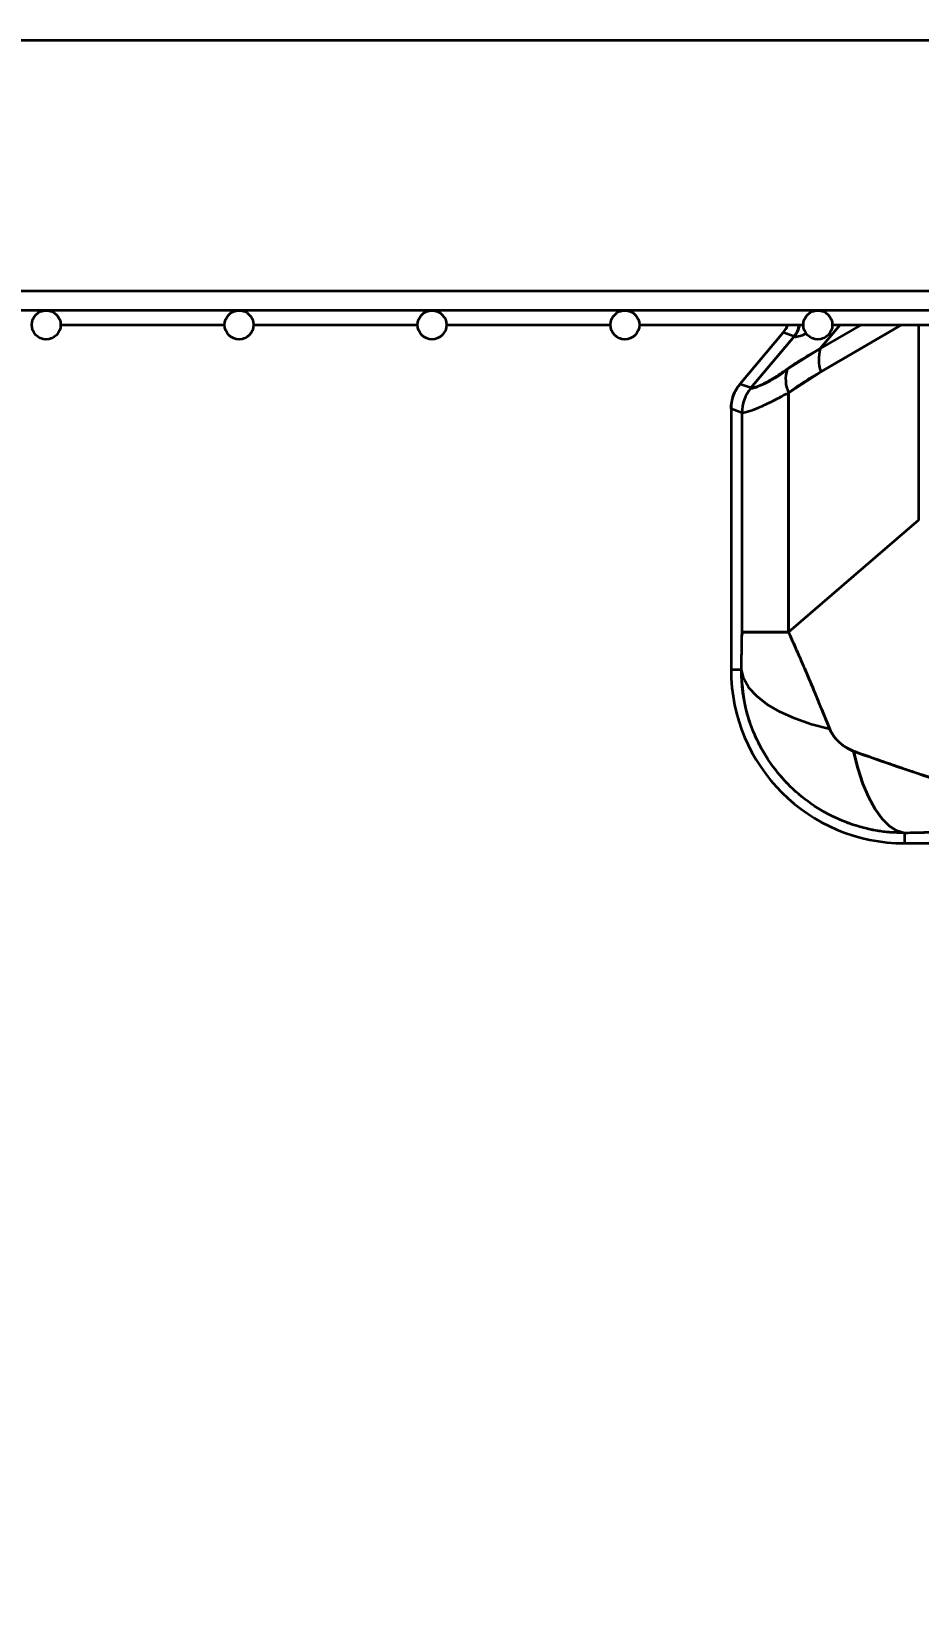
# Model space of a CAD drawing. Header units: millimetres. Extents: x 0 to 420, y 0 to 297.
# Drawn here: x 265.503 to 266.422, y 172.547 to 174.19 of the extents above; entities that cross this region are included whole.
import ezdxf

# ---------------------------------------------------------------- set-up
doc = ezdxf.new("R2010")
doc.units = ezdxf.units.MM
doc.layers.add('尺寸线层', color=150, linetype='Continuous')
doc.styles.add('SLDTEXTSTYLE2', font='TXT', dxfattribs={"width": 0.7})
doc.dimstyles.new('SLDDIMSTYLE0', dxfattribs={"dimtxt": 3.5, "dimasz": 3.302, "dimexe": 0, "dimexo": 0.0625, "dimgap": 0.875, "dimtad": 1, "dimdec": 1, "dimlfac": 100, "dimrnd": 1e-09, "dimzin": 12, "dimdsep": 46, "dimtxsty": 'SLDTEXTSTYLE2', "dimsah": 1, "dimcen": 0.09, "dimadec": 0, "dimazin": 3, "dimtfac": 1, "dimtdec": 3, "dimtofl": 0, "dimtmove": 0, "dimatfit": 3, "dimfxl": 0, "dimfrac": 2, "dimtolj": 1, "dimtzin": 12, "dimarcsym": 0})

# ---------------------------------------------------------------- blocks, each defined once
blk = doc.blocks.new('_D_6')
at = {"layer": '尺寸线层'}
for p, q in [((91.2154, 164.9172), (91.2154, 234.1922)), ((321.3154, 165.1871), (321.3154, 234.1922)), ((321.3154, 233.1922), (91.2154, 233.1922))]:
    blk.add_line(p, q, dxfattribs=at)
for points in [[(91.2154, 233.1922), (94.5174, 232.6842), (94.5174, 233.7002)], [(321.3154, 233.1922), (318.0134, 233.7002), (318.0134, 232.6842)]]:
    blk.add_solid(points, dxfattribs=at)
at = {"layer": '尺寸线层', "insert": (205.1726, 237.704), "char_height": 3.5, "attachment_point": 1, "style": 'SLDTEXTSTYLE2'}
blk.add_mtext('23010', dxfattribs=at)
blk = doc.blocks.new('_D_7')
at = {"layer": '尺寸线层'}
for p, q in [((70.597, 160.4022), (70.597, 246.1922)), ((332.8156, 175.1167), (332.8156, 246.1922)), ((332.8156, 245.1922), (70.597, 245.1922))]:
    blk.add_line(p, q, dxfattribs=at)
for points in [[(70.597, 245.1922), (73.899, 244.6842), (73.899, 245.7002)], [(332.8156, 245.1922), (329.5136, 245.7002), (329.5136, 244.6842)]]:
    blk.add_solid(points, dxfattribs=at)
at = {"layer": '尺寸线层', "insert": (202.8758, 249.704), "char_height": 3.5, "attachment_point": 1, "style": 'SLDTEXTSTYLE2'}
blk.add_mtext('26221.85', dxfattribs=at)

msp = doc.modelspace()

# ---------------------------------------------------------------- linework, layer by layer
at = {"color": 7, "linetype": 'Continuous', "lineweight": 35}
for p, q in [((266.5179, 174.1811), (256.9179, 174.1811)), ((266.5179, 173.9211), (256.9179, 173.9211)), ((266.5179, 173.9011), (256.9179, 173.9011)), ((265.5329, 173.8861), (265.7029, 173.8861)), ((265.7329, 173.8861), (265.9029, 173.8861)), ((265.9329, 173.8861), (266.1029, 173.8861)), ((266.1329, 173.8861), (266.3029, 173.8861)), ((266.282, 173.8781), (266.2372, 173.8247)), ((266.282, 173.8781), (266.2372, 173.8247)), ((266.2932, 173.8741), (266.282, 173.8781)), ((266.2932, 173.8741), (266.282, 173.8781)), ((266.363, 173.8861), (266.3204, 173.8615)), ((266.3204, 173.8615), (266.341, 173.8861)), ((266.363, 173.8861), (266.3204, 173.8615)), ((266.341, 173.8861), (266.3204, 173.8615)), ((266.4048, 173.8861), (266.3209, 173.8376)), ((266.4048, 173.8861), (266.3209, 173.8376)), ((266.3329, 173.8861), (266.6179, 173.8861)), ((266.4221, 173.8861), (266.4221, 173.6836)), ((266.2484, 173.8207), (266.2932, 173.8741)), ((266.2932, 173.8741), (266.2484, 173.8207)), ((266.3204, 173.8615), (266.2861, 173.8403)), ((266.2936, 173.8738), (266.2932, 173.8741)), ((266.3209, 173.8376), (266.2876, 173.8157)), ((266.2484, 173.8207), (266.2372, 173.8247)), ((266.2484, 173.8207), (266.2372, 173.8247)), ((266.2484, 173.8207), (266.2486, 173.8205)), ((266.2876, 173.5675), (266.2876, 173.8157)), ((266.2876, 173.8157), (266.2876, 173.5675)), ((266.239, 173.795), (266.2279, 173.7991)), ((266.2279, 173.7991), (266.2279, 173.5286)), ((266.2279, 173.7991), (266.2279, 173.5286)), ((266.239, 173.795), (266.2279, 173.7991)), ((266.2393, 173.5675), (266.2393, 173.7949)), ((266.2393, 173.5675), (266.2393, 173.7949)), ((266.4221, 173.6836), (266.2876, 173.5675)), ((266.4221, 173.6836), (266.2876, 173.5675)), ((266.2386, 173.5286), (266.2279, 173.5286)), ((266.2386, 173.5286), (266.2279, 173.5286)), ((266.4079, 173.3592), (266.4079, 173.3486)), ((266.4079, 173.3592), (266.4079, 173.3486)), ((266.4079, 173.3486), (266.682, 173.3486)), ((266.4079, 173.3486), (266.682, 173.3486))]:
    msp.add_line(p, q, dxfattribs=at)
at = {"color": 7, "linetype": 'Continuous', "lineweight": 35, "flags": 128}
for points in [[(266.3302, 173.4669), (266.3113, 173.4719), (266.294, 173.4779), (266.2786, 173.4849), (266.2653, 173.4926), (266.2546, 173.501), (266.2464, 173.5099), (266.2411, 173.5192), (266.2386, 173.5286)], [(266.4079, 173.3592), (266.3999, 173.3616), (266.3921, 173.3665), (266.3845, 173.3741), (266.3773, 173.384), (266.3707, 173.3962), (266.3646, 173.4104), (266.3593, 173.4265), (266.3548, 173.4441)], [(266.3548, 173.4441), (266.3593, 173.4265), (266.3646, 173.4104), (266.3707, 173.3962), (266.3773, 173.384), (266.3845, 173.3741), (266.3921, 173.3665), (266.3999, 173.3616), (266.4079, 173.3592)]]:
    msp.add_lwpolyline(points, dxfattribs=at)
at = {"color": 7, "linetype": 'Continuous', "lineweight": 35}
for centre in [(265.5179, 173.8861), (265.7179, 173.8861), (265.9179, 173.8861), (266.1179, 173.8861), (266.3179, 173.8861)]:
    msp.add_circle(centre, 0.015, dxfattribs=at)
for centre, radius, start, end in [((266.274, 173.8902), 0.025, 320.0587, 350.6662), ((266.274, 173.8902), 0.025, 320.0587, 350.6662), ((266.2744, 173.8899), 0.025, 319.9734, 351.2359), ((266.2744, 173.8899), 0.025, 319.9711, 351.2382), ((266.3589, 173.8504), 0.0401, 163.9657, 198.5164), ((266.3589, 173.8504), 0.0401, 163.9657, 198.5164), ((266.2275, 173.9058), 0.0878, 283.911, 311.8265), ((266.3199, 173.83), 0.0354, 163.0377, 203.8628), ((266.3199, 173.83), 0.0354, 163.0377, 203.8627), ((266.2793, 173.7948), 0.0401, 140.0076, 179.8731), ((266.2793, 173.7948), 0.0401, 140.0076, 179.8731), ((266.4079, 173.5286), 0.18, 180, 270), ((266.4079, 173.5286), 0.18, 180, 270)]:
    msp.add_arc(centre, radius, start, end, dxfattribs=at)
for centre, major_axis, start_param, end_param in [((266.2629, 173.8942), (-0.0235, 0.0086), 2.793026, 3.160549), ((266.2679, 173.799), (-0.0376, 0.0137), 5.934618, 6.631752)]:
    msp.add_ellipse(centre, major_axis=major_axis, ratio=0.998448, start_param=start_param, end_param=end_param, dxfattribs=at)
for points, knots in [([(266.282, 173.8781), (266.284, 173.8805), (266.286, 173.8829), (266.2865, 173.8859), (266.2865, 173.8861)], [0, 0, 0, 0, 0.948628, 1, 1, 1, 1]), ([(266.3062, 173.877), (266.3031, 173.8758), (266.2963, 173.873), (266.2946, 173.8735), (266.2936, 173.8738)], [0, 0, 0, 0, 0.454296, 1, 1, 1, 1]), ([(266.3062, 173.877), (266.3031, 173.8758), (266.2963, 173.873), (266.2946, 173.8735), (266.2936, 173.8738)], [0, 0, 0, 0, 0.4542958, 1, 1, 1, 1]), ([(266.3204, 173.8615), (266.3138, 173.8578), (266.3022, 173.8514), (266.291, 173.8437), (266.2861, 173.8403)], [0, 0, 0, 0, 0.56128, 1, 1, 1, 1]), ([(266.2486, 173.8205), (266.2496, 173.8205), (266.2515, 173.8204), (266.26, 173.8242), (266.2715, 173.8305), (266.2812, 173.837), (266.2861, 173.8403)], [0, 0, 0, 0, 0.267138, 0.52122, 0.755952, 1, 1, 1, 1]), ([(266.3209, 173.8376), (266.3146, 173.8338), (266.3033, 173.827), (266.2924, 173.8192), (266.2876, 173.8157)], [0, 0, 0, 0, 0.560375, 1, 1, 1, 1]), ([(266.2876, 173.8157), (266.2812, 173.8123), (266.2687, 173.8056), (266.2538, 173.7989), (266.2428, 173.7949), (266.2404, 173.7949), (266.2393, 173.7949)], [0, 0, 0, 0, 0.242152, 0.480299, 0.739078, 1, 1, 1, 1]), ([(266.2876, 173.8157), (266.2812, 173.8123), (266.2686, 173.8055), (266.2537, 173.7989), (266.2428, 173.7949), (266.2404, 173.7949), (266.2393, 173.7949)], [0, 0, 0, 0, 0.245129, 0.480308, 0.739086, 1, 1, 1, 1]), ([(266.2486, 173.8205), (266.2486, 173.8206), (266.2485, 173.8206), (266.2484, 173.8207), (266.2484, 173.8207)], [0, 0, 0, 0, 0.55998, 1, 1, 1, 1]), ([(266.2386, 173.5286), (266.2387, 173.5327), (266.2389, 173.5399), (266.239, 173.5496), (266.2392, 173.5574), (266.2393, 173.5631), (266.2393, 173.5664), (266.2393, 173.5675)], [0, 0, 0, 0, 0.328027, 0.576182, 0.759071, 0.924275, 1, 1, 1, 1]), ([(266.2386, 173.5286), (266.2388, 173.5375), (266.2391, 173.5487), (266.2392, 173.5615), (266.2393, 173.5654), (266.2393, 173.5669), (266.2393, 173.5675)], [0, 0, 0, 0, 0.712288, 0.891315, 0.960245, 1, 1, 1, 1]), ([(266.2395, 173.5675), (266.2395, 173.5674), (266.2394, 173.5672), (266.2393, 173.5665), (266.2393, 173.5658), (266.2393, 173.5653)], [0, 0, 0, 0, 0.2070701, 0.4382708, 1, 1, 1, 1]), ([(266.2395, 173.5675), (266.2395, 173.5674), (266.2394, 173.5672), (266.2393, 173.5666), (266.2393, 173.5658), (266.2393, 173.5653)], [0, 0, 0, 0, 0.207126, 0.438229, 1, 1, 1, 1]), ([(266.2876, 173.5675), (266.2809, 173.5675), (266.2673, 173.5675), (266.2526, 173.5675), (266.2424, 173.5675), (266.2403, 173.5675), (266.2393, 173.5675)], [0, 0, 0, 0, 0.247804, 0.5, 0.752196, 1, 1, 1, 1]), ([(266.2397, 173.5675), (266.2409, 173.5675), (266.2433, 173.5675), (266.2547, 173.5675), (266.2696, 173.5675), (266.2816, 173.5675), (266.2876, 173.5675)], [0, 0, 0, 0, 0.259023, 0.549075, 0.776489, 1, 1, 1, 1]), ([(266.3302, 173.4669), (266.3275, 173.4737), (266.3225, 173.486), (266.3153, 173.5037), (266.3089, 173.5189), (266.3028, 173.5333), (266.2956, 173.5495), (266.2906, 173.5608), (266.2876, 173.5675)], [0, 0, 0, 0, 0.200911, 0.368663, 0.517677, 0.648189, 0.791452, 1, 1, 1, 1]), ([(266.2876, 173.5675), (266.2896, 173.563), (266.2936, 173.5539), (266.2993, 173.5412), (266.3043, 173.5297), (266.3108, 173.5146), (266.3195, 173.4934), (266.3265, 173.476), (266.3302, 173.4669)], [0, 0, 0, 0, 0.140816, 0.284488, 0.382285, 0.482496, 0.729213, 1, 1, 1, 1]), ([(266.4079, 173.3592), (266.3996, 173.3596), (266.3839, 173.3602), (266.3623, 173.365), (266.339, 173.3731), (266.314, 173.3863), (266.2914, 173.4046), (266.2745, 173.4234), (266.2621, 173.4414), (266.2506, 173.4639), (266.2408, 173.493), (266.2394, 173.5161), (266.2386, 173.5286)], [0, 0, 0, 0, 0.0936491, 0.1765381, 0.2486563, 0.3719099, 0.4934606, 0.574793, 0.6568318, 0.739576, 0.8591076, 1, 1, 1, 1]), ([(266.4079, 173.3592), (266.4011, 173.3595), (266.3899, 173.3598), (266.3737, 173.3625), (266.3589, 173.3662), (266.3383, 173.3734), (266.314, 173.3863), (266.2886, 173.4069), (266.2675, 173.4319), (266.2549, 173.4545), (266.2481, 173.4719), (266.2447, 173.4829), (266.2418, 173.4949), (266.2392, 173.5101), (266.2388, 173.5218), (266.2386, 173.5286)], [0, 0, 0, 0, 0.076443, 0.126237, 0.185346, 0.248673, 0.371897, 0.493418, 0.615548, 0.739261, 0.783292, 0.826338, 0.868398, 0.923222, 1, 1, 1, 1]), ([(266.3548, 173.4441), (266.352, 173.4454), (266.3461, 173.4481), (266.3391, 173.4541), (266.3335, 173.4604), (266.3313, 173.4648), (266.3302, 173.4669)], [0, 0, 0, 0, 0.271199, 0.565293, 0.791649, 1, 1, 1, 1]), ([(266.3302, 173.4669), (266.3314, 173.4646), (266.334, 173.4597), (266.34, 173.4533), (266.3469, 173.4477), (266.3522, 173.4453), (266.3548, 173.4441)], [0, 0, 0, 0, 0.228464, 0.490672, 0.757738, 1, 1, 1, 1]), ([(266.4425, 173.414), (266.4371, 173.4158), (266.4271, 173.4191), (266.4128, 173.4239), (266.3975, 173.4291), (266.3782, 173.4358), (266.3633, 173.4411), (266.3548, 173.4441)], [0, 0, 0, 0, 0.1882287, 0.3449482, 0.4863499, 0.7070934, 1, 1, 1, 1]), ([(266.3548, 173.4441), (266.3698, 173.4388), (266.399, 173.4285), (266.4283, 173.4188), (266.4425, 173.414)], [0, 0, 0, 0, 0.513929, 1, 1, 1, 1]), ([(266.4425, 173.3597), (266.4375, 173.3597), (266.4297, 173.3597), (266.4183, 173.3595), (266.4118, 173.3593), (266.4079, 173.3592)], [0, 0, 0, 0, 0.41756, 0.652673, 1, 1, 1, 1]), ([(266.4425, 173.3597), (266.4398, 173.3597), (266.4331, 173.3597), (266.4214, 173.3595), (266.4128, 173.3593), (266.4079, 173.3592)], [0, 0, 0, 0, 0.226599, 0.561025, 1, 1, 1, 1])]:
    msp.add_open_spline(points, degree=3, knots=knots, dxfattribs=at)
msp.add_open_spline([(266.2279, 173.7991), (266.2283, 173.8038), (266.2291, 173.8132), (266.2345, 173.8209), (266.2372, 173.8247)], degree=3, dxfattribs=at)

# ---------------------------------------------------------------- dimensions: what is measured, and where the dimension line sits
at = {"layer": '尺寸线层'}
for base, p1, p2, picture, middle in [((70.597, 245.1922), (332.8156, 175.1167), (70.597, 160.4022), '_D_7', (209.0129, 245.1922)), ((91.2154, 233.1922), (321.3154, 165.1871), (91.2154, 164.9172), '_D_6', (209.0129, 233.1922))]:
    dim = msp.add_linear_dim(base=base, p1=p1, p2=p2, angle=0, dimstyle='SLDDIMSTYLE0', dxfattribs=at)
    dim.commit()
    dim.dimension.update_dxf_attribs({"geometry": picture, "text_midpoint": middle, "dimtype": 160})

doc.saveas('drawing.dxf')
